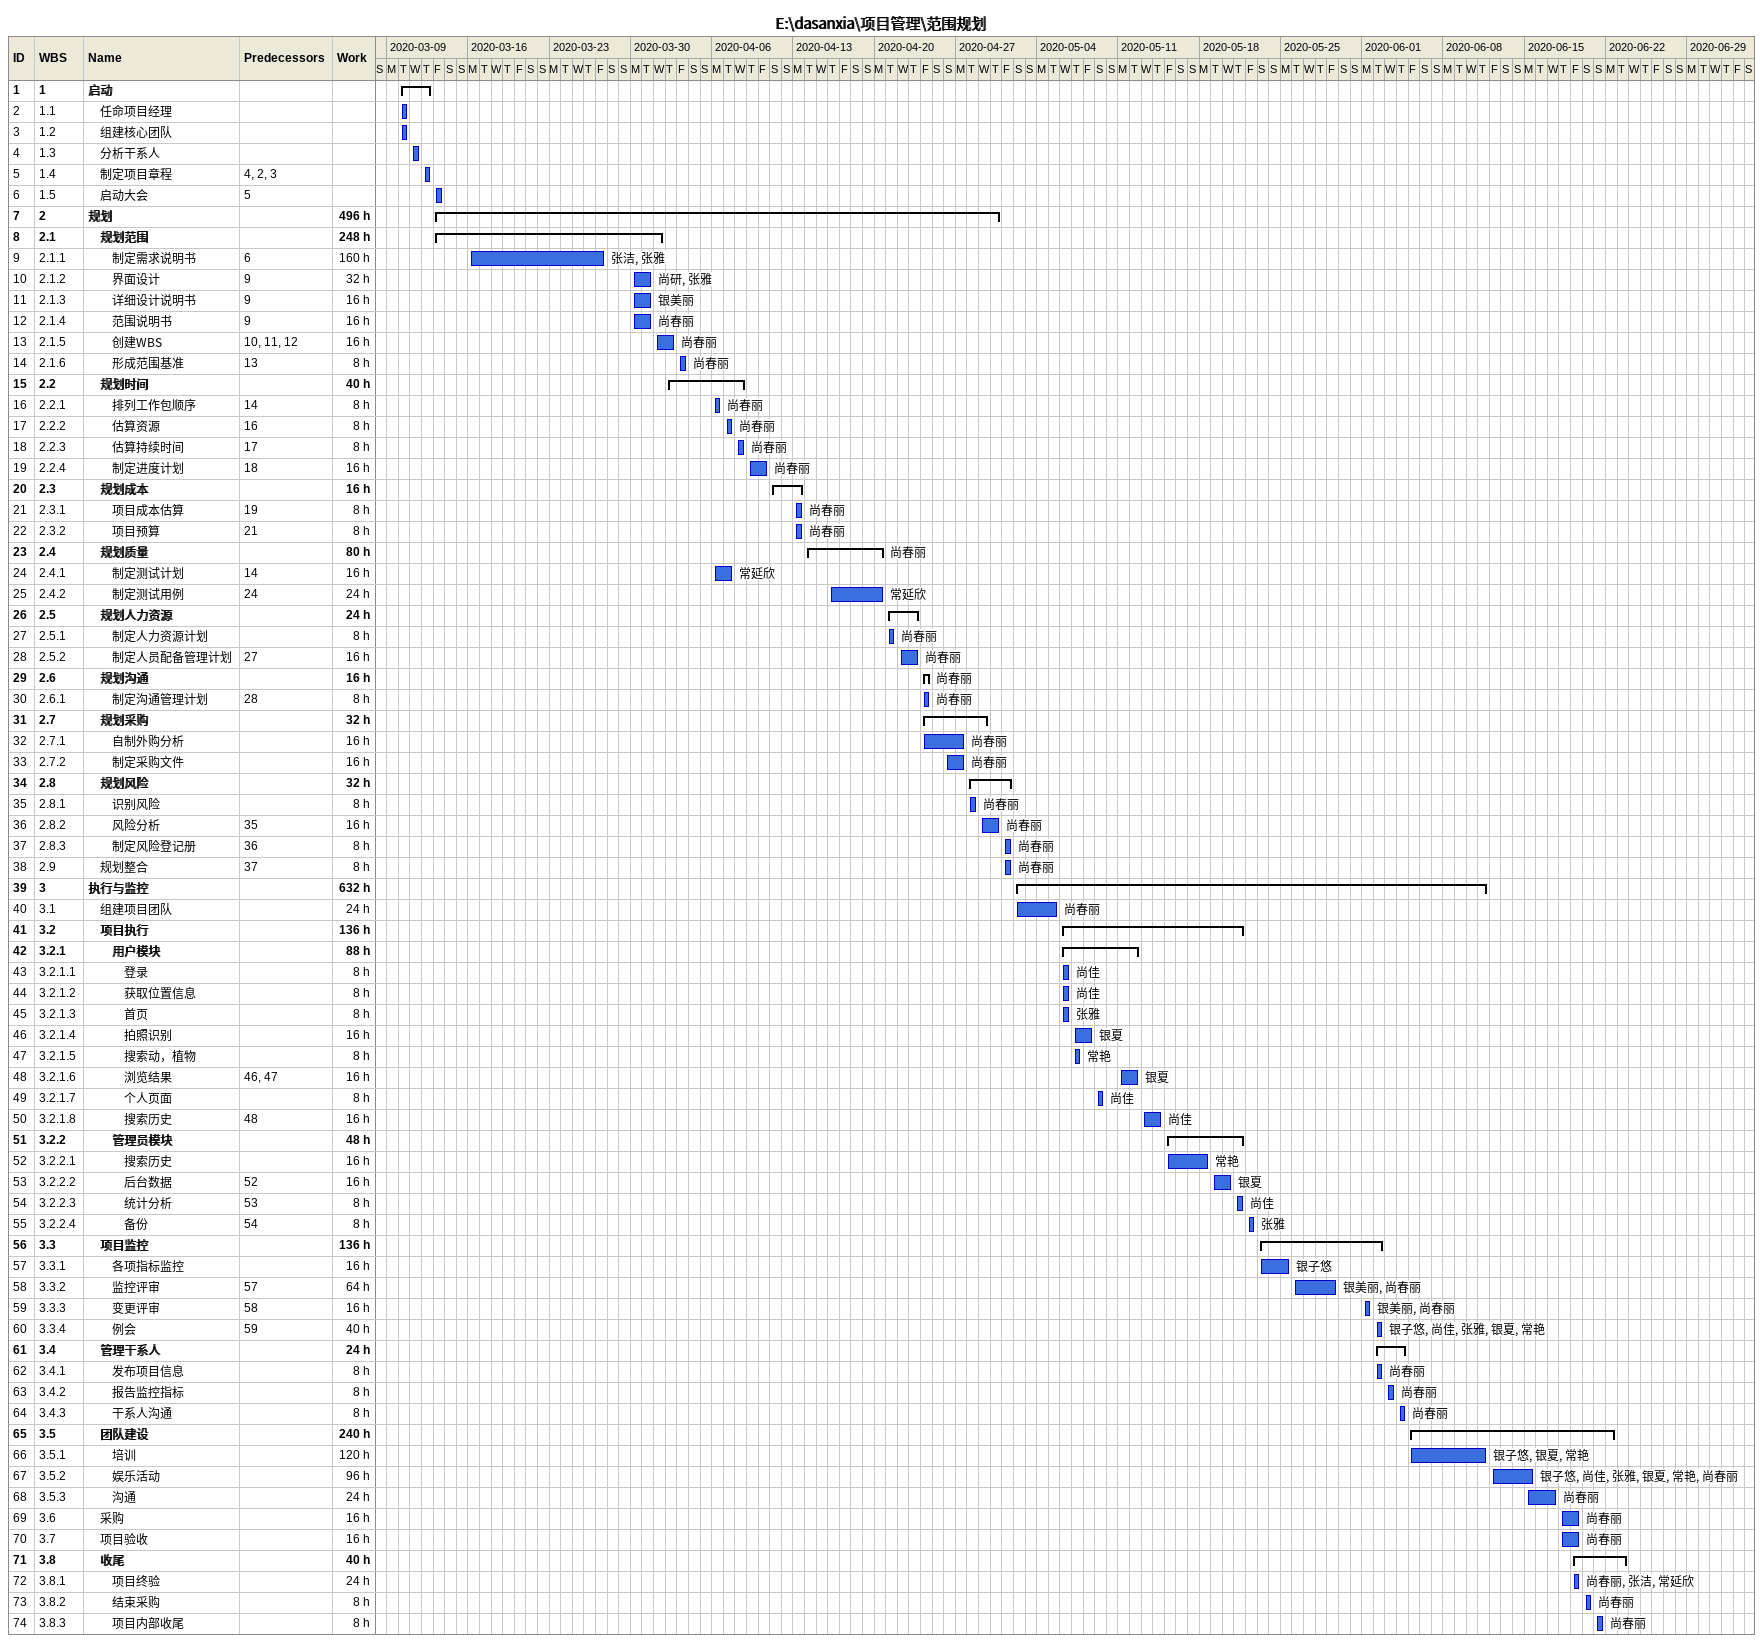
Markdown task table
E:\dasanxia\项目管理\范围规划

| ID | WBS | Task | Start | Finish | Predecessors | Resources | Work (h) |
|---|---|---|---|---|---|---|---|
| 1 | 1 | **启动** | 2020-03-10 | 2020-03-12 |  |  |  |
| 2 | 1.1 | 任命项目经理 | 2020-03-10 | 2020-03-10 |  |  |  |
| 3 | 1.2 | 组建核心团队 | 2020-03-10 | 2020-03-10 |  |  |  |
| 4 | 1.3 | 分析干系人 | 2020-03-11 | 2020-03-11 |  |  |  |
| 5 | 1.4 | 制定项目章程 | 2020-03-12 | 2020-03-12 | 4, 2, 3 |  |  |
| 6 | 1.5 | 启动大会 | 2020-03-13 | 2020-03-13 | 5 |  |  |
| 7 | 2 | **规划** | 2020-03-13 | 2020-04-30 |  |  | 496 |
| 8 | 2.1 | **规划范围** | 2020-03-13 | 2020-04-01 |  |  | 248 |
| 9 | 2.1.1 | 制定需求说明书 | 2020-03-16 | 2020-03-27 | 6 | 张洁, 张雅 | 160 |
| 10 | 2.1.2 | 界面设计 | 2020-03-30 | 2020-03-31 | 9 | 尚研, 张雅 | 32 |
| 11 | 2.1.3 | 详细设计说明书 | 2020-03-30 | 2020-03-31 | 9 | 银美丽 | 16 |
| 12 | 2.1.4 | 范围说明书 | 2020-03-30 | 2020-03-31 | 9 | 尚春丽 | 16 |
| 13 | 2.1.5 | 创建WBS | 2020-04-01 | 2020-04-02 | 10, 11, 12 | 尚春丽 | 16 |
| 14 | 2.1.6 | 形成范围基准 | 2020-04-03 | 2020-04-03 | 13 | 尚春丽 | 8 |
| 15 | 2.2 | **规划时间** | 2020-04-02 | 2020-04-08 |  |  | 40 |
| 16 | 2.2.1 | 排列工作包顺序 | 2020-04-06 | 2020-04-06 | 14 | 尚春丽 | 8 |
| 17 | 2.2.2 | 估算资源 | 2020-04-07 | 2020-04-07 | 16 | 尚春丽 | 8 |
| 18 | 2.2.3 | 估算持续时间 | 2020-04-08 | 2020-04-08 | 17 | 尚春丽 | 8 |
| 19 | 2.2.4 | 制定进度计划 | 2020-04-09 | 2020-04-10 | 18 | 尚春丽 | 16 |
| 20 | 2.3 | **规划成本** | 2020-04-11 | 2020-04-13 |  |  | 16 |
| 21 | 2.3.1 | 项目成本估算 | 2020-04-13 | 2020-04-13 | 19 | 尚春丽 | 8 |
| 22 | 2.3.2 | 项目预算 | 2020-04-13 | 2020-04-13 | 21 | 尚春丽 | 8 |
| 23 | 2.4 | **规划质量** | 2020-04-14 | 2020-04-20 |  | 尚春丽 | 80 |
| 24 | 2.4.1 | 制定测试计划 | 2020-04-06 | 2020-04-07 | 14 | 常延欣 | 16 |
| 25 | 2.4.2 | 制定测试用例 | 2020-04-16 | 2020-04-20 | 24 | 常延欣 | 24 |
| 26 | 2.5 | **规划人力资源** | 2020-04-21 | 2020-04-23 |  |  | 24 |
| 27 | 2.5.1 | 制定人力资源计划 | 2020-04-21 | 2020-04-21 |  | 尚春丽 | 8 |
| 28 | 2.5.2 | 制定人员配备管理计划 | 2020-04-22 | 2020-04-23 | 27 | 尚春丽 | 16 |
| 29 | 2.6 | **规划沟通** | 2020-04-24 | 2020-04-24 |  | 尚春丽 | 16 |
| 30 | 2.6.1 | 制定沟通管理计划 | 2020-04-24 | 2020-04-24 | 28 | 尚春丽 | 8 |
| 31 | 2.7 | **规划采购** | 2020-04-24 | 2020-04-29 |  |  | 32 |
| 32 | 2.7.1 | 自制外购分析 | 2020-04-24 | 2020-04-27 |  | 尚春丽 | 16 |
| 33 | 2.7.2 | 制定采购文件 | 2020-04-26 | 2020-04-27 |  | 尚春丽 | 16 |
| 34 | 2.8 | **规划风险** | 2020-04-28 | 2020-05-01 |  |  | 32 |
| 35 | 2.8.1 | 识别风险 | 2020-04-28 | 2020-04-28 |  | 尚春丽 | 8 |
| 36 | 2.8.2 | 风险分析 | 2020-04-29 | 2020-04-30 | 35 | 尚春丽 | 16 |
| 37 | 2.8.3 | 制定风险登记册 | 2020-05-01 | 2020-05-01 | 36 | 尚春丽 | 8 |
| 38 | 2.9 | 规划整合 | 2020-05-01 | 2020-05-01 | 37 | 尚春丽 | 8 |
| 39 | 3 | **执行与监控** | 2020-05-02 | 2020-06-11 |  |  | 632 |
| 40 | 3.1 | 组建项目团队 | 2020-05-02 | 2020-05-05 |  | 尚春丽 | 24 |
| 41 | 3.2 | **项目执行** | 2020-05-06 | 2020-05-21 |  |  | 136 |
| 42 | 3.2.1 | **用户模块** | 2020-05-06 | 2020-05-12 |  |  | 88 |
| 43 | 3.2.1.1 | 登录 | 2020-05-06 | 2020-05-06 |  | 尚佳 | 8 |
| 44 | 3.2.1.2 | 获取位置信息 | 2020-05-06 | 2020-05-06 |  | 尚佳 | 8 |
| 45 | 3.2.1.3 | 首页 | 2020-05-06 | 2020-05-06 |  | 张雅 | 8 |
| 46 | 3.2.1.4 | 拍照识别 | 2020-05-07 | 2020-05-08 |  | 银夏 | 16 |
| 47 | 3.2.1.5 | 搜索动，植物 | 2020-05-07 | 2020-05-07 |  | 常艳 | 8 |
| 48 | 3.2.1.6 | 浏览结果 | 2020-05-11 | 2020-05-12 | 46, 47 | 银夏 | 16 |
| 49 | 3.2.1.7 | 个人页面 | 2020-05-09 | 2020-05-09 |  | 尚佳 | 8 |
| 50 | 3.2.1.8 | 搜索历史 | 2020-05-13 | 2020-05-14 | 48 | 尚佳 | 16 |
| 51 | 3.2.2 | **管理员模块** | 2020-05-15 | 2020-05-21 |  |  | 48 |
| 52 | 3.2.2.1 | 搜索历史 | 2020-05-15 | 2020-05-18 |  | 常艳 | 16 |
| 53 | 3.2.2.2 | 后台数据 | 2020-05-19 | 2020-05-20 | 52 | 银夏 | 16 |
| 54 | 3.2.2.3 | 统计分析 | 2020-05-21 | 2020-05-21 | 53 | 尚佳 | 8 |
| 55 | 3.2.2.4 | 备份 | 2020-05-22 | 2020-05-22 | 54 | 张雅 | 8 |
| 56 | 3.3 | **项目监控** | 2020-05-23 | 2020-06-02 |  |  | 136 |
| 57 | 3.3.1 | 各项指标监控 | 2020-05-23 | 2020-05-25 |  | 银子悠 | 16 |
| 58 | 3.3.2 | 监控评审 | 2020-05-26 | 2020-05-29 | 57 | 银美丽, 尚春丽 | 64 |
| 59 | 3.3.3 | 变更评审 | 2020-06-01 | 2020-06-01 | 58 | 银美丽, 尚春丽 | 16 |
| 60 | 3.3.4 | 例会 | 2020-06-02 | 2020-06-02 | 59 | 银子悠, 尚佳, 张雅, 银夏, 常艳 | 40 |
| 61 | 3.4 | **管理干系人** | 2020-06-02 | 2020-06-04 |  |  | 24 |
| 62 | 3.4.1 | 发布项目信息 | 2020-06-02 | 2020-06-02 |  | 尚春丽 | 8 |
| 63 | 3.4.2 | 报告监控指标 | 2020-06-03 | 2020-06-03 |  | 尚春丽 | 8 |
| 64 | 3.4.3 | 干系人沟通 | 2020-06-04 | 2020-06-04 |  | 尚春丽 | 8 |
| 65 | 3.5 | **团队建设** | 2020-06-05 | 2020-06-22 |  |  | 240 |
| 66 | 3.5.1 | 培训 | 2020-06-05 | 2020-06-11 |  | 银子悠, 银夏, 常艳 | 120 |
| 67 | 3.5.2 | 娱乐活动 | 2020-06-12 | 2020-06-15 |  | 银子悠, 尚佳, 张雅, 银夏, 常艳, 尚春丽 | 96 |
| 68 | 3.5.3 | 沟通 | 2020-06-15 | 2020-06-17 |  | 尚春丽 | 24 |
| 69 | 3.6 | 采购 | 2020-06-18 | 2020-06-19 |  | 尚春丽 | 16 |
| 70 | 3.7 | 项目验收 | 2020-06-18 | 2020-06-19 |  | 尚春丽 | 16 |
| 71 | 3.8 | **收尾** | 2020-06-19 | 2020-06-23 |  |  | 40 |
| 72 | 3.8.1 | 项目终验 | 2020-06-19 | 2020-06-19 |  | 尚春丽, 张洁, 常延欣 | 24 |
| 73 | 3.8.2 | 结束采购 | 2020-06-20 | 2020-06-20 |  | 尚春丽 | 8 |
| 74 | 3.8.3 | 项目内部收尾 | 2020-06-21 | 2020-06-21 |  | 尚春丽 | 8 |
